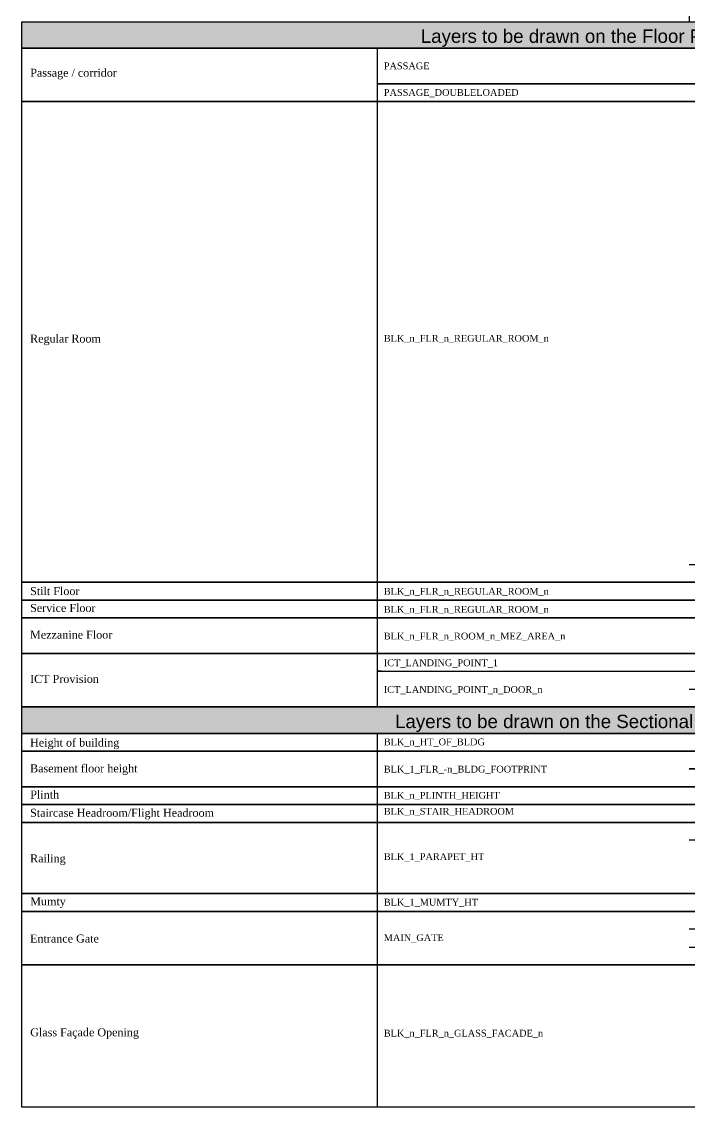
# Model space of a CAD drawing. Header units: millimetres. Extents: x -9481 to -9285, y 28728 to 28829.
# Drawn here: x -9481.26 to -9461.73, y 28734.04 to 28765.78 of the extents above; entities that cross this region are included whole.
import ezdxf

# ---------------------------------------------------------------- set-up
doc = ezdxf.new("R2010")
doc.units = ezdxf.units.MM
doc.linetypes.add('CONTINULUS', pattern=[0])
doc.layers.add('BLK_1_PLANTATION_GREENSTRIP', color=7, linetype='Continuous')
doc.layers.add('HATCH', color=7, linetype='Continuous')
doc.styles.add('MtXpl_Georgia', font='georgiab.ttf')
doc.styles.get("Standard").update_dxf_attribs({"font": 'arial.ttf', "height": 0.25})

# ---------------------------------------------------------------- blocks, each defined once
blk = doc.blocks.new('H3')
at = {"layer": 'HATCH', "linetype": 'CONTINULUS', "ltscale": 0.05}
h = blk.add_hatch(color=241, dxfattribs=at)
h.dxf.hatch_style = 1
h.paths.add_polyline_path([(-9435.455, 28800.338), (-9435.455, 28799.565), (-9396.427, 28799.565), (-9396.427, 28800.338)])
blk.add_lwpolyline([(-9435.455, 28800.338), (-9396.427, 28800.338), (-9396.427, 28799.565), (-9435.455, 28799.565), (-9435.455, 28800.338)], close=True)
at = {"color": 18, "insert": (-9423.782, 28800.11), "char_height": 0.39118, "attachment_point": 1}
blk.add_mtext_dynamic_manual_height_columns('Layers to be drawn on the Floor Plans and Sectional Elevations', width=16.98219, gutter_width=1.633, heights=[0], dxfattribs=at)
blk = doc.blocks.new('J4')
at = {"layer": 'HATCH', "linetype": 'CONTINULUS', "ltscale": 0.05}
h = blk.add_hatch(color=241, dxfattribs=at)
h.dxf.hatch_style = 1
h.paths.add_polyline_path([(-9435.455, 28796.771), (-9435.455, 28795.998), (-9396.427, 28795.998), (-9396.427, 28796.771)])
blk.add_lwpolyline([(-9435.455, 28796.771), (-9396.427, 28796.771), (-9396.427, 28795.998), (-9435.455, 28795.998), (-9435.455, 28796.771)], close=True)
at = {"color": 18, "insert": (-9424.534, 28796.544), "char_height": 0.39118, "attachment_point": 1}
blk.add_mtext_dynamic_manual_height_columns('Layers to be drawn on the Sectional Elevations or Building Elevation', width=18.54654, gutter_width=1.633, heights=[0], dxfattribs=at)

msp = doc.modelspace()

# ---------------------------------------------------------------- linework, layer by layer
for p, q in [((-9461.732, 28766.302), (-9461.732, 28765.78)), ((-9470.864, 28765.008), (-9470.864, 28764.488)), ((-9470.864, 28764.488), (-9470.864, 28763.967)), ((-9470.864, 28763.967), (-9470.864, 28763.446)), ((-9470.864, 28763.446), (-9470.864, 28762.926)), ((-9470.864, 28762.926), (-9470.864, 28760.322)), ((-9470.864, 28760.322), (-9470.864, 28759.802)), ((-9470.864, 28759.802), (-9470.864, 28749.389)), ((-9470.864, 28749.389), (-9470.864, 28748.868)), ((-9470.864, 28748.868), (-9470.864, 28748.347)), ((-9470.864, 28748.347), (-9470.864, 28747.827)), ((-9470.864, 28747.827), (-9470.864, 28747.306)), ((-9470.864, 28747.306), (-9470.864, 28746.786)), ((-9470.864, 28746.786), (-9470.864, 28746.265)), ((-9470.864, 28746.265), (-9470.864, 28745.744)), ((-9470.864, 28744.971), (-9470.864, 28744.45)), ((-9470.864, 28744.45), (-9470.864, 28743.93)), ((-9470.864, 28743.93), (-9470.864, 28743.409)), ((-9470.864, 28743.409), (-9470.864, 28742.888)), ((-9470.864, 28742.888), (-9470.864, 28742.368)), ((-9470.864, 28742.368), (-9470.864, 28741.847)), ((-9470.864, 28741.847), (-9470.864, 28740.806)), ((-9470.864, 28740.806), (-9470.864, 28740.285)), ((-9470.864, 28740.285), (-9470.864, 28739.765)), ((-9470.864, 28739.765), (-9470.864, 28739.244)), ((-9470.864, 28739.244), (-9470.864, 28738.723)), ((-9470.864, 28738.723), (-9470.864, 28738.203)), ((-9470.864, 28738.203), (-9470.864, 28737.682)), ((-9470.864, 28737.682), (-9470.864, 28737.161)), ((-9470.864, 28737.161), (-9470.864, 28736.641)), ((-9470.864, 28736.641), (-9470.864, 28736.12)), ((-9470.864, 28736.12), (-9470.864, 28735.599)), ((-9470.864, 28735.599), (-9470.864, 28735.079)), ((-9470.864, 28735.079), (-9470.864, 28734.558)), ((-9470.864, 28734.558), (-9470.864, 28734.037))]:
    msp.add_line(p, q)
for points in [[(-9481.258, 28764.488), (-9481.258, 28765.008), (-9442.23, 28765.008), (-9442.23, 28764.488)], [(-9481.258, 28763.967), (-9481.258, 28764.488), (-9481.258, 28764.488)], [(-9442.23, 28763.967), (-9442.23, 28763.446), (-9481.258, 28763.446), (-9481.258, 28763.967), (-9481.258, 28763.967)], [(-9470.864, 28763.967), (-9455.602, 28763.967)], [(-9455.602, 28763.967), (-9470.864, 28763.967)], [(-9481.258, 28762.926), (-9481.258, 28763.446), (-9442.23, 28763.446), (-9442.23, 28762.926)], [(-9481.258, 28762.405), (-9481.258, 28762.926)], [(-9481.258, 28761.884), (-9481.258, 28762.405)], [(-9481.258, 28761.364), (-9481.258, 28761.884)], [(-9481.258, 28760.843), (-9481.258, 28761.364)], [(-9481.258, 28760.322), (-9481.258, 28760.843)], [(-9481.258, 28759.802), (-9481.258, 28760.322)], [(-9481.258, 28759.281), (-9481.258, 28759.802)], [(-9481.258, 28758.76), (-9481.258, 28759.281)], [(-9481.258, 28756.678), (-9481.258, 28758.76)], [(-9481.258, 28756.157), (-9481.258, 28756.678)], [(-9481.258, 28755.637), (-9481.258, 28756.157)], [(-9481.258, 28755.116), (-9481.258, 28755.637)], [(-9481.258, 28754.595), (-9481.258, 28755.116)], [(-9481.258, 28754.075), (-9481.258, 28754.595)], [(-9481.258, 28753.554), (-9481.258, 28754.075)], [(-9481.258, 28753.033), (-9481.258, 28753.554)], [(-9481.258, 28752.513), (-9481.258, 28753.033)], [(-9481.258, 28751.992), (-9481.258, 28752.513)], [(-9481.258, 28751.471), (-9481.258, 28751.992)], [(-9481.258, 28750.951), (-9481.258, 28751.471)], [(-9481.258, 28750.43), (-9481.258, 28750.951)], [(-9481.258, 28749.909), (-9481.258, 28750.43)], [(-9461.732, 28749.909), (-9442.23, 28749.909), (-9442.23, 28749.389), (-9481.258, 28749.389), (-9481.258, 28749.909), (-9481.258, 28749.909)], [(-9470.738, 28749.389), (-9470.864, 28749.389)], [(-9470.864, 28749.389), (-9470.738, 28749.389)], [(-9470.738, 28748.868), (-9470.864, 28748.868)], [(-9470.864, 28748.868), (-9470.738, 28748.868)], [(-9481.258, 28747.827), (-9481.258, 28748.347), (-9442.23, 28748.347), (-9442.23, 28747.827), (-9457.862, 28747.827)], [(-9470.738, 28748.347), (-9470.864, 28748.347)], [(-9470.864, 28748.347), (-9470.738, 28748.347)], [(-9457.862, 28747.827), (-9442.23, 28747.827), (-9442.23, 28747.306), (-9481.258, 28747.306), (-9481.258, 28747.827)], [(-9481.258, 28746.786), (-9481.258, 28747.306), (-9442.23, 28747.306), (-9442.23, 28746.786), (-9457.862, 28746.786)], [(-9470.738, 28747.306), (-9470.864, 28747.306)], [(-9470.864, 28747.306), (-9470.738, 28747.306)], [(-9481.258, 28746.265), (-9481.258, 28746.786)], [(-9470.738, 28746.786), (-9470.864, 28746.786)], [(-9470.864, 28746.786), (-9470.738, 28746.786)], [(-9470.864, 28746.786), (-9442.23, 28746.786), (-9442.23, 28746.265), (-9457.862, 28746.265)], [(-9461.732, 28746.265), (-9442.23, 28746.265), (-9442.23, 28745.744), (-9481.258, 28745.744), (-9481.258, 28746.265)], [(-9481.258, 28743.93), (-9481.258, 28744.45), (-9442.23, 28744.45), (-9442.23, 28743.93), (-9461.732, 28743.93)], [(-9461.732, 28743.93), (-9442.23, 28743.93), (-9442.23, 28743.409), (-9481.258, 28743.409), (-9481.258, 28743.93), (-9481.258, 28743.93)], [(-9481.258, 28741.847), (-9481.258, 28742.368), (-9442.23, 28742.368), (-9442.23, 28741.847), (-9461.732, 28741.847)], [(-9481.258, 28741.326), (-9481.258, 28741.847)], [(-9481.258, 28740.806), (-9481.258, 28741.326)], [(-9442.23, 28740.806), (-9442.23, 28740.285), (-9481.258, 28740.285), (-9481.258, 28740.806), (-9481.258, 28740.806)], [(-9481.258, 28739.244), (-9481.258, 28739.765), (-9442.23, 28739.765), (-9442.23, 28739.244), (-9461.732, 28739.244)], [(-9481.258, 28738.723), (-9481.258, 28739.244)], [(-9461.732, 28738.723), (-9442.23, 28738.723), (-9442.23, 28738.203), (-9481.258, 28738.203), (-9481.258, 28738.723), (-9481.258, 28738.723)], [(-9481.258, 28737.682), (-9481.258, 28738.203), (-9442.23, 28738.203), (-9442.23, 28737.682)], [(-9481.258, 28737.161), (-9481.258, 28737.682)], [(-9481.258, 28736.641), (-9481.258, 28737.161)], [(-9481.258, 28736.12), (-9481.258, 28736.641)], [(-9481.258, 28735.599), (-9481.258, 28736.12)], [(-9481.258, 28735.079), (-9481.258, 28735.599)], [(-9481.258, 28734.558), (-9481.258, 28735.079)], [(-9442.23, 28734.558), (-9442.23, 28734.037), (-9481.258, 28734.037), (-9481.258, 28734.558)]]:
    msp.add_lwpolyline(points)
for points in [[(-9481.258, 28749.389), (-9442.23, 28749.389), (-9442.23, 28748.868), (-9481.258, 28748.868), (-9481.258, 28749.389)], [(-9481.258, 28748.868), (-9442.23, 28748.868), (-9442.23, 28748.347), (-9481.258, 28748.347), (-9481.258, 28748.868)], [(-9481.258, 28744.971), (-9442.23, 28744.971), (-9442.23, 28744.45), (-9481.258, 28744.45), (-9481.258, 28744.971)], [(-9481.258, 28743.409), (-9442.23, 28743.409), (-9442.23, 28742.888), (-9481.258, 28742.888), (-9481.258, 28743.409)], [(-9481.258, 28742.888), (-9442.23, 28742.888), (-9442.23, 28742.368), (-9481.258, 28742.368), (-9481.258, 28742.888)], [(-9481.258, 28740.285), (-9442.23, 28740.285), (-9442.23, 28739.765), (-9481.258, 28739.765), (-9481.258, 28740.285)]]:
    msp.add_lwpolyline(points, close=True)

# ---------------------------------------------------------------- block references
at = {"layer": 'BLK_1_PLANTATION_GREENSTRIP', "linetype": 'CONTINULUS'}
for name, p in [('H3', (-45.803, -34.556)), ('J4', (-45.803, -51.027))]:
    msp.add_blockref(name, p, dxfattribs=at)

# ---------------------------------------------------------------- texts
at = {"linetype": 'CONTINULUS', "style": 'MtXpl_Georgia'}
for s, height, p in [('PASSAGE', 0.199, (-9470.667, 28764.391)), ('Passage / corridor', 0.23406, (-9481.009, 28764.172)), ('PASSAGE_DOUBLELOADED', 0.19901, (-9470.667, 28763.613)), ('Regular Room', 0.23406, (-9481.013, 28756.399)), ('BLK_n_FLR_n_REGULAR_ROOM_n', 0.19901, (-9470.667, 28756.424)), ('Stilt Floor', 0.23406, (-9481.013, 28749.015)), ('BLK_n_FLR_n_REGULAR_ROOM_n', 0.19901, (-9470.667, 28749.027)), ('Service Floor', 0.23406, (-9481.013, 28748.522)), ('BLK_n_FLR_n_REGULAR_ROOM_n', 0.19901, (-9470.667, 28748.498)), ('Mezzanine Floor', 0.23406, (-9481.013, 28747.741)), ('BLK_n_FLR_n_ROOM_n_MEZ_AREA_n', 0.19901, (-9470.667, 28747.717)), ('ICT_LANDING_POINT_1', 0.19901, (-9470.667, 28746.936)), ('ICT Provision', 0.23406, (-9481.013, 28746.447)), ('ICT_LANDING_POINT_n_DOOR_n', 0.19901, (-9470.667, 28746.155)), ('Height of building', 0.23406, (-9481.013, 28744.586)), ('BLK_n_HT_OF_BLDG', 0.19901, (-9470.667, 28744.622)), ('Basement floor height', 0.23406, (-9481.013, 28743.831)), ('BLK_1_FLR_-n_BLDG_FOOTPRINT', 0.19901, (-9470.667, 28743.826)), ('Plinth', 0.2341, (-9481.009, 28743.066)), ('BLK_n_PLINTH_HEIGHT', 0.19901, (-9470.667, 28743.06)), ('Staircase Headroom/Flight Headroom', 0.23406, (-9481.013, 28742.532)), ('BLK_n_STAIR_HEADROOM', 0.19901, (-9470.667, 28742.593)), ('Railing', 0.2341, (-9481.013, 28741.198)), ('BLK_1_PARAPET_HT', 0.19901, (-9470.667, 28741.267)), ('Mumty', 0.2341, (-9481.009, 28739.943)), ('BLK_1_MUMTY_HT', 0.19901, (-9470.667, 28739.936)), ('MAIN_GATE', 0.199, (-9470.667, 28738.898)), ('Entrance Gate', 0.23406, (-9481.013, 28738.855)), ('Glass Façade Opening', 0.23406, (-9481.009, 28736.113)), ('BLK_n_FLR_n_GLASS_FACADE_n', 0.19901, (-9470.667, 28736.106))]:
    msp.add_text(s, height=height, dxfattribs=at).set_placement(p)

doc.saveas('drawing.dxf')
